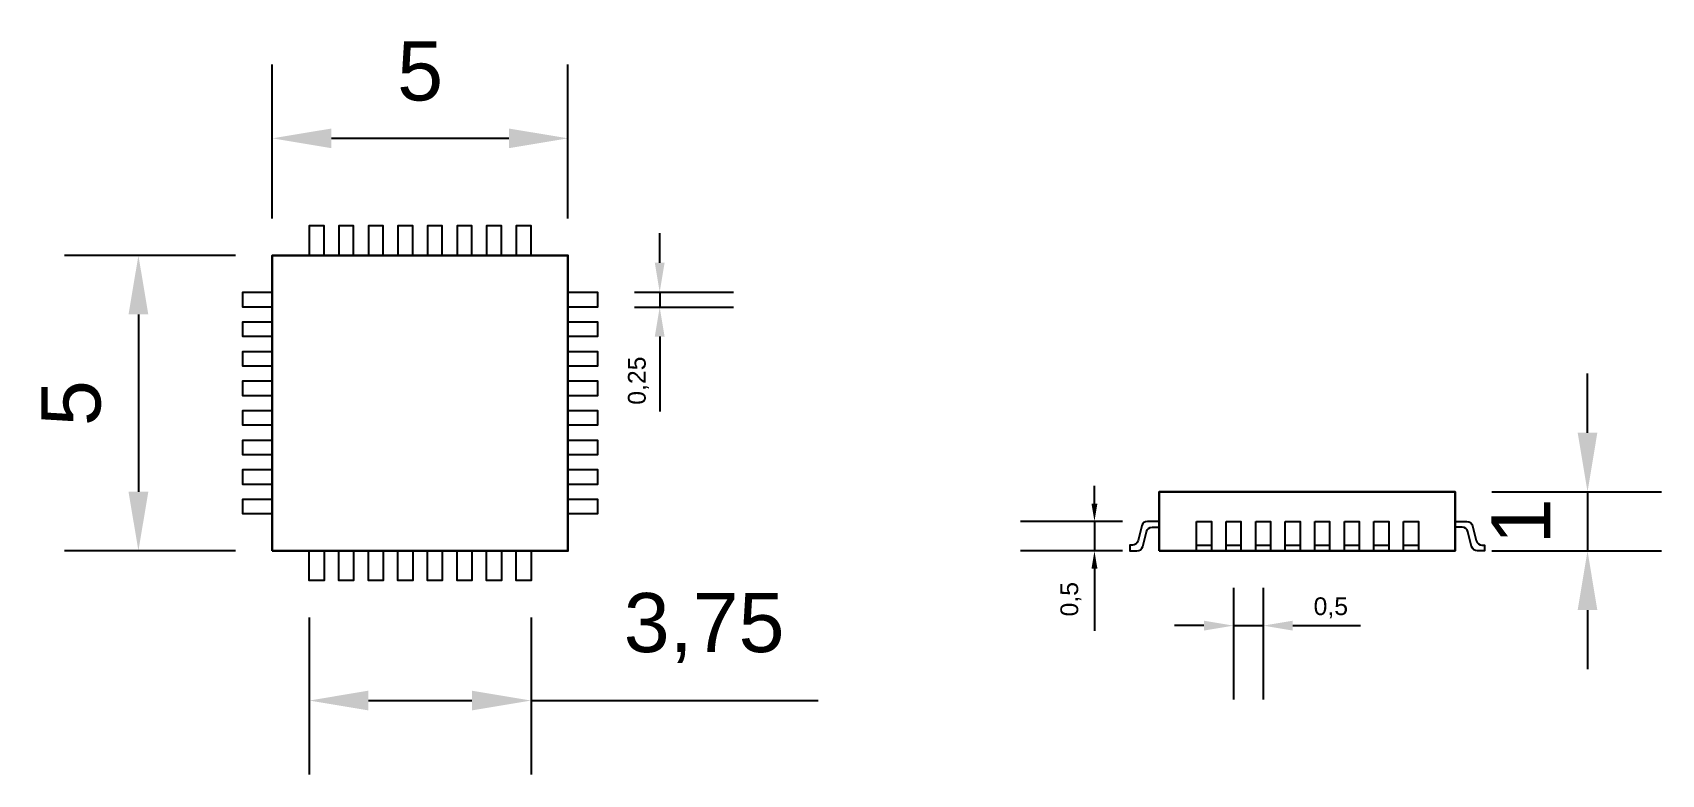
# Model space of a CAD drawing. Header units: millimetres. Extents: x 5.9 to 33.5, y 6.2 to 18.8.
import ezdxf

# ---------------------------------------------------------------- set-up
doc = ezdxf.new("R2010")
doc.units = ezdxf.units.MM
doc.layers.add('Cote', color=7, linetype='Continuous')
doc.layers.add('Pins', color=254, linetype='Continuous')
doc.layers.add('Module', color=173, linetype='Continuous', lineweight=30)
doc.styles.get("Standard").update_dxf_attribs({"font": 'arial.ttf'})
doc.dimstyles.new('ISO-25', dxfattribs={"dimtxt": 1, "dimasz": 1, "dimexe": 1.25, "dimexo": 0.625, "dimtad": 1, "dimtxsty": 'Standard', "dimcen": 2.5, "dimadec": 0, "dimazin": 0, "dimtfac": 1, "dimtmove": 0, "dimatfit": 3, "dimfxl": 1, "dimarcsym": 0})

# ---------------------------------------------------------------- blocks, each defined once
blk = doc.blocks.new('*U23')
at = {"layer": 'Pins'}
blk.add_lwpolyline([(-0.125, -0.5), (0.125, -0.5), (0.125, 0), (-0.125, 0)], close=True, dxfattribs=at)
blk = doc.blocks.new('*U24')
at = {"layer": 'Pins', "color": 0, "linetype": 'ByBlock', "lineweight": -2, "transparency": 16777216}
for p in [(10.625, 15.5), (11.125, 15.5), (11.625, 15.5), (12.125, 15.5), (12.625, 15.5), (13.125, 15.5), (13.625, 15.5), (14.125, 15.5)]:
    blk.add_blockref('*U23', p, dxfattribs=at)
blk = doc.blocks.new('*U25')
at = {"layer": 'Pins'}
blk.add_lwpolyline([(-0.125, -0.5), (0.125, -0.5), (0.125, 0), (-0.125, 0)], close=True, dxfattribs=at)
blk = doc.blocks.new('*U27')
at = {"layer": 'Pins', "color": 0, "linetype": 'ByBlock', "lineweight": -2, "transparency": 16777216}
for p in [(10.625, 15.5), (11.125, 15.5), (11.625, 15.5), (12.125, 15.5), (12.625, 15.5), (13.125, 15.5), (13.625, 15.5), (14.125, 15.5)]:
    blk.add_blockref('*U25', p, dxfattribs=at)
blk = doc.blocks.new('*U28')
at = {"layer": 'Pins'}
blk.add_lwpolyline([(-0.125, -0.5), (0.125, -0.5), (0.125, 0), (-0.125, 0)], close=True, dxfattribs=at)
blk = doc.blocks.new('*U30')
at = {"layer": 'Pins', "color": 0, "linetype": 'ByBlock', "lineweight": -2, "transparency": 16777216}
for p in [(10.625, 15.5), (11.125, 15.5), (11.625, 15.5), (12.125, 15.5), (12.625, 15.5), (13.125, 15.5), (13.625, 15.5), (14.125, 15.5)]:
    blk.add_blockref('*U28', p, dxfattribs=at)
blk = doc.blocks.new('*U31')
at = {"layer": 'Pins'}
blk.add_lwpolyline([(-0.125, -0.5), (0.125, -0.5), (0.125, 0), (-0.125, 0)], close=True, dxfattribs=at)
blk = doc.blocks.new('*U33')
at = {"layer": 'Pins', "color": 0, "linetype": 'ByBlock', "lineweight": -2, "transparency": 16777216}
for p in [(10.625, 15.5), (11.125, 15.5), (11.625, 15.5), (12.125, 15.5), (12.625, 15.5), (13.125, 15.5), (13.625, 15.5), (14.125, 15.5)]:
    blk.add_blockref('*U31', p, dxfattribs=at)
blk = doc.blocks.new('*U38')
at = {"layer": 'Pins'}
blk.add_line((-0.125, -0.1), (0.125, -0.1), dxfattribs=at)
blk.add_lwpolyline([(-0.125, -0.5), (0.125, -0.5), (0.125, 0), (-0.125, 0)], close=True, dxfattribs=at)
blk = doc.blocks.new('*U40')
at = {"layer": 'Pins', "color": 0, "linetype": 'ByBlock', "lineweight": -2, "transparency": 16777216}
for p in [(10.625, 15.5), (11.125, 15.5), (11.625, 15.5), (12.125, 15.5), (12.625, 15.5), (13.125, 15.5), (13.625, 15.5), (14.125, 15.5)]:
    blk.add_blockref('*U38', p, dxfattribs=at)
blk = doc.blocks.new('*D41')
at = {"layer": 'Cote', "color": 0, "lineweight": -2, "transparency": 16777216}
for p, q in [((10, 15.625), (10, 18.23)), ((15, 15.625), (15, 18.23)), ((11, 16.98), (14, 16.98))]:
    blk.add_line(p, q, dxfattribs=at)
at = {"layer": 'Cote', "color": 0, "transparency": 16777216}
for points in [[(11, 17.146), (11, 16.813), (10, 16.98)], [(14, 17.146), (14, 16.813), (15, 16.98)]]:
    blk.add_solid(points, dxfattribs=at)
at = {"layer": 'Defpoints', "color": 0, "transparency": 16777216}
for p in [(15, 16.98), (10, 15), (15, 15)]:
    blk.add_point(p, dxfattribs=at)
at = {"layer": 'Cote', "color": 0, "transparency": 16777216, "insert": (12.5, 18.113), "char_height": 1, "attachment_point": 5}
blk.add_mtext('5', dxfattribs=at)
blk = doc.blocks.new('*D42')
at = {"layer": 'Cote', "color": 0, "lineweight": -2, "transparency": 16777216}
for p, q in [((9.375, 15), (6.486, 15)), ((7.736, 14), (7.736, 11)), ((9.375, 10), (6.486, 10))]:
    blk.add_line(p, q, dxfattribs=at)
at = {"layer": 'Cote', "color": 0, "transparency": 16777216}
for points in [[(7.569, 14), (7.903, 14), (7.736, 15)], [(7.569, 11), (7.903, 11), (7.736, 10)]]:
    blk.add_solid(points, dxfattribs=at)
at = {"layer": 'Defpoints', "color": 0, "transparency": 16777216}
for p in [(10, 15), (7.736, 10), (10, 10)]:
    blk.add_point(p, dxfattribs=at)
at = {"layer": 'Cote', "color": 0, "transparency": 16777216, "insert": (6.602, 12.5), "char_height": 1, "attachment_point": 5, "rotation": 90}
blk.add_mtext('5', dxfattribs=at)
blk = doc.blocks.new('*D43')
at = {"layer": 'Cote', "color": 0, "lineweight": -2, "transparency": 16777216}
for p, q in [((10.625, 8.875), (10.625, 6.219)), ((14.375, 8.875), (14.375, 6.219)), ((11.625, 7.469), (13.375, 7.469)), ((14.375, 7.469), (19.229, 7.469))]:
    blk.add_line(p, q, dxfattribs=at)
at = {"layer": 'Cote', "color": 0, "transparency": 16777216}
for points in [[(11.625, 7.636), (11.625, 7.302), (10.625, 7.469)], [(13.375, 7.636), (13.375, 7.302), (14.375, 7.469)]]:
    blk.add_solid(points, dxfattribs=at)
at = {"layer": 'Defpoints', "color": 0, "transparency": 16777216}
for p in [(10.625, 9.5), (14.375, 9.5), (14.375, 7.469)]:
    blk.add_point(p, dxfattribs=at)
at = {"layer": 'Cote', "color": 0, "transparency": 16777216, "insert": (17.302, 8.695), "char_height": 1, "attachment_point": 5}
blk.add_mtext('3,75', dxfattribs=at)
blk = doc.blocks.new('*D45')
at = {"layer": 'Cote', "color": 0, "lineweight": -2, "transparency": 16777216}
for p, q in [((32.241, 12), (32.241, 13)), ((30.625, 11), (33.491, 11)), ((32.241, 11), (32.241, 10)), ((30.625, 10), (33.491, 10)), ((32.241, 9), (32.241, 8))]:
    blk.add_line(p, q, dxfattribs=at)
at = {"layer": 'Cote', "color": 0, "transparency": 16777216}
for points in [[(32.074, 12), (32.407, 12), (32.241, 11)], [(32.074, 9), (32.407, 9), (32.241, 10)]]:
    blk.add_solid(points, dxfattribs=at)
at = {"layer": 'Defpoints', "color": 0, "transparency": 16777216}
for p in [(30, 11), (30, 10), (32.241, 10)]:
    blk.add_point(p, dxfattribs=at)
at = {"layer": 'Cote', "color": 0, "transparency": 16777216, "insert": (31.113, 10.5), "char_height": 1, "attachment_point": 5, "rotation": 90}
blk.add_mtext('1', dxfattribs=at)

msp = doc.modelspace()

# ---------------------------------------------------------------- linework, layer by layer
at = {"layer": 'Cote'}
for p, q in [((16.551, 14.875), (16.551, 15.375)), ((16.125, 14.375), (17.801, 14.375)), ((16.551, 14.375), (16.551, 14.125)), ((16.125, 14.125), (17.801, 14.125)), ((16.551, 13.625), (16.551, 12.359)), ((23.903, 10.8), (23.903, 11.1)), ((24.375, 10.5), (22.653, 10.5)), ((23.903, 10.5), (23.903, 10)), ((24.375, 10), (22.653, 10)), ((23.903, 9.7), (23.903, 8.651)), ((26.255, 9.375), (26.255, 7.486)), ((26.755, 9.375), (26.755, 7.486)), ((25.755, 8.736), (25.255, 8.736)), ((26.255, 8.736), (26.755, 8.736)), ((27.255, 8.736), (28.404, 8.736))]:
    msp.add_line(p, q, dxfattribs=at)
for points in [[(16.468, 14.875), (16.634, 14.875), (16.551, 14.375)], [(16.468, 13.625), (16.634, 13.625), (16.551, 14.125)], [(23.853, 10.8), (23.953, 10.8), (23.903, 10.5)], [(23.853, 9.7), (23.953, 9.7), (23.903, 10)], [(25.755, 8.819), (25.755, 8.653), (26.255, 8.736)], [(27.255, 8.819), (27.255, 8.653), (26.755, 8.736)]]:
    msp.add_solid(points, dxfattribs=at)
at = {"layer": 'Module'}
for points in [[(10, 10), (15, 10), (15, 15), (10, 15)], [(25, 10), (30, 10), (30, 11), (25, 11)]]:
    msp.add_lwpolyline(points, close=True, dxfattribs=at)
at = {"layer": 'Pins'}
msp.add_line((12.625, 15), (12.375, 15), dxfattribs=at)
for points in [[(24.878, 10.4), (25, 10.4), (25, 10.5), (24.8, 10.5, 0.344151), (24.703, 10.424), (24.641, 10.176, -0.344151), (24.544, 10.1), (24.5, 10.1), (24.5, 10), (24.622, 10, 0.344151), (24.719, 10.076), (24.781, 10.324, -0.344151)], [(30.122, 10.4), (30, 10.4), (30, 10.5), (30.2, 10.5, -0.344151), (30.297, 10.424), (30.359, 10.176, 0.344151), (30.456, 10.1), (30.5, 10.1), (30.5, 10), (30.378, 10, -0.344151), (30.281, 10.076), (30.219, 10.324, 0.344151)]]:
    msp.add_lwpolyline(points, format="xyb", close=True, dxfattribs=at)

# ---------------------------------------------------------------- block references
msp.add_blockref('*U24', (0.125, 0), dxfattribs=at)
at = {"layer": 'Pins', "xscale": -1}
for name, p, rotation in [('*U30', (25, 24.875), 90), ('*U33', (0, 0.125), 270), ('*U40', (15.13, 25.5), 180), ('*U27', (0.125, 25), 180)]:
    msp.add_blockref(name, p, dxfattribs=dict(at, rotation=rotation))

# ---------------------------------------------------------------- texts
at = {"layer": 'Cote', "char_height": 1, "attachment_point": 5, "rotation": 90}
for s, insert in [('{\\H0.3x;0,25}', (16.192, 12.881)), ('{\\H0.3x;0,5}', (23.505, 9.183))]:
    msp.add_mtext(s, dxfattribs=dict(at, insert=insert))
at = {"layer": 'Cote', "insert": (27.9, 9.037), "char_height": 1, "attachment_point": 5}
msp.add_mtext('{\\H0.3x;0,5}', dxfattribs=at)

# ---------------------------------------------------------------- dimensions: what is measured, and where the dimension line sits
at = {"layer": 'Cote'}
for base, p1, p2, picture, middle in [((15, 16.98), (10, 15), (15, 15), '*D41', (12.5, 18.113)), ((14.375, 7.469), (10.625, 9.5), (14.375, 9.5), '*D43', (17.302, 8.695))]:
    dim = msp.add_linear_dim(base=base, p1=p1, p2=p2, dimstyle='ISO-25', dxfattribs=at)
    dim.commit()
    dim.dimension.update_dxf_attribs({"geometry": picture, "text_midpoint": middle})
dim = msp.add_linear_dim(base=(7.736, 10), p1=(10, 15), p2=(10, 10), angle=90, dimstyle='ISO-25', dxfattribs=at)
dim.commit()
dim.dimension.update_dxf_attribs({"geometry": '*D42', "text_midpoint": (6.602, 12.5)})
dim = msp.add_linear_dim(base=(32.241, 10), p1=(30, 11), p2=(30, 10), angle=90, dimstyle='ISO-25', dxfattribs=at)
dim.commit()
dim.dimension.update_dxf_attribs({"geometry": '*D45', "text_midpoint": (32.241, 10.5), "dimtype": 160})

doc.saveas('drawing.dxf')
